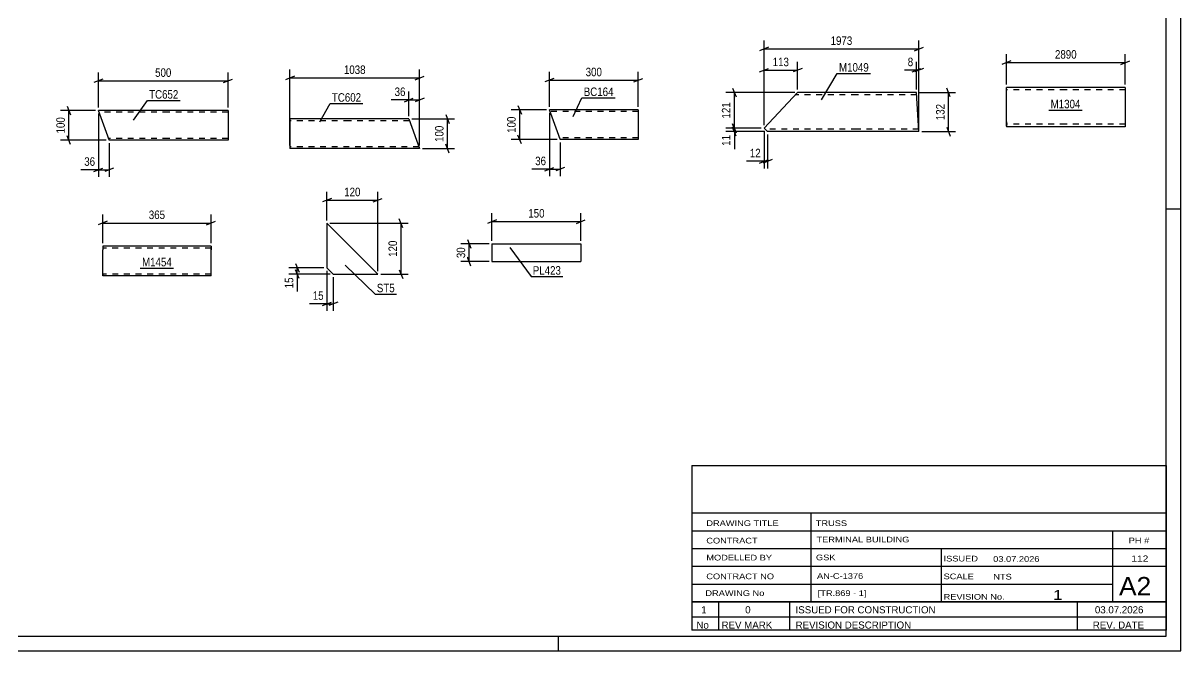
# Model space of a CAD drawing. Header units: millimetres. Extents: x 0 to 594, y 0 to 420.
# Drawn here: x 203.4 to 594, y 0 to 211.7 of the extents above; entities that cross this region are included whole.
import ezdxf

# ---------------------------------------------------------------- set-up
doc = ezdxf.new("R2010")
doc.units = ezdxf.units.MM
doc.linetypes.add('DXK_LINE_DOT2', pattern=[3.9198, 1.9599, -1.9599])
doc.styles.add('Arial Narrow', font='ARIALN.TTF', dxfattribs={"height": 0.2})

# ---------------------------------------------------------------- blocks, each defined once
blk = doc.blocks.new('Unknown-761556727-1163')
at = {"color": 5, "linetype": 'Continuous'}
for p, q in [((594, 0), (594, 420)), ((589, 5), (589, 415)), ((594, 149), (589, 149)), ((5, 5), (589, 5)), ((384, 0), (384, 5)), ((0, 0), (594, 0))]:
    blk.add_line(p, q, dxfattribs=at)
blk = doc.blocks.new('Unknown-761556727-13119')
at = {"color": 7, "linetype": 'Continuous'}
for p, q in [((429, 16.5), (589, 16.5)), ((589, 16.5), (429, 16.5)), ((429, 16.5), (429, 11.5)), ((438, 16.5), (438, 11.5)), ((462, 16.5), (462, 11.5)), ((559, 16.5), (559, 11.5)), ((589, 16.5), (589, 11.5)), ((429, 11.5), (589, 11.5)), ((429, 11.5), (429, 7)), ((429, 11.5), (589, 11.5)), ((438, 11.5), (438, 7)), ((462, 11.5), (462, 7)), ((559, 11.5), (559, 7)), ((589, 11.5), (589, 7)), ((589, 7), (429, 7))]:
    blk.add_line(p, q, dxfattribs=at)
at = {"color": 7, "linetype": 'Continuous', "style": 'Arial Narrow'}
for s, height, width, p in [('1', 2.39, 1.196471, (432.16, 12.65)), ('0', 2.39, 1.196471, (447, 12.65)), ('ISSUED FOR CONSTRUCTION', 2.3861, 1.196471, (464, 12.65)), ('03.07.2026', 2.386, 1.196471, (565, 12.65)), ('No', 2.386, 1.2, (430.54, 7.5)), ('REV MARK', 2.386, 1.2, (439, 7.5)), ('REVISION DESCRIPTION', 2.3861, 1.2, (464, 7.5)), ('REV. DATE', 2.386, 1.2, (564.28, 7.5))]:
    blk.add_text(s, height=height, dxfattribs=dict(at, width=width)).set_placement(p)
blk = doc.blocks.new('Unknown-761556727-13120')
at = {"color": 7, "linetype": 'Continuous'}
for p, q in [((429, 62.55), (429, 16.5)), ((429, 62.55), (589, 62.55)), ((589, 62.5), (589, 16.5)), ((429, 46.5), (589, 46.5)), ((469.14, 46.5), (469.14, 16.5)), ((429, 40.5), (589, 40.5)), ((571, 16.6), (571, 40.5)), ((429, 34.5), (589, 34.5)), ((513.14, 34.5), (513.14, 16.5)), ((429, 28.5), (589, 28.5)), ((429, 22.5), (571, 22.5)), ((429, 16.5), (589, 16.5))]:
    blk.add_line(p, q, dxfattribs=at)
at = {"color": 7, "style": 'Arial Narrow'}
for s, height, width, p in [('DRAWING TITLE', 1.9089, 1.425378, (433.88, 42.1)), ('TRUSS  ', 1.909, 1.425378, (470.81, 42.09)), ('CONTRACT', 1.909, 1.425378, (433.88, 36.21)), ('TERMINAL BUILDING', 1.9089, 1.425378, (471.06, 36.57)), ('MODELLED BY', 1.9089, 1.425378, (433.88, 30.48)), ('GSK', 1.909, 1.425378, (470.88, 30.54)), ('ISSUED', 1.909, 1.425378, (513.94, 30.14)), ('03.07.2026', 1.909, 1.425378, (530.69, 30.02)), ('CONTRACT NO', 1.9089, 1.425378, (433.88, 24.16)), ('AN-C-1376', 1.909, 1.425378, (471.23, 24.28)), ('SCALE', 1.909, 1.425378, (513.94, 24.15)), ('A2', 6.204, 1.25, (573.14, 18.7)), ('DRAWING No', 1.909, 1.425378, (433.56, 18.5)), ('[TR.869 - 1]', 1.9089, 1.425378, (471.46, 18.49)), ('1', 3.34, 1.5, (550.91, 17.18)), ('REVISION No.', 1.9089, 1.425378, (513.94, 17.27))]:
    blk.add_text(s, height=height, dxfattribs=dict(at, width=width)).set_placement(p)
at = {"color": 7, "linetype": 'Continuous', "style": 'Arial Narrow', "width": 1.43}
for s, height, p in [('PH #', 1.909, (576.4, 36.25)), ('112', 2.1, (577.3, 30.05)), ('NTS', 1.909, (530.7, 24.05))]:
    blk.add_text(s, height=height, dxfattribs=at).set_placement(p)
blk = doc.blocks.new('Part-761556727-6983 - 6982')
at = {"color": 2, "linetype": 'Continuous'}
for p, q in [((453.35, 176.23), (464.7, 188.3)), ((484.7, 188.3), (464.7, 188.3)), ((504.8, 188.3), (484.8, 188.3)), ((505.61, 175.1), (504.8, 188.3)), ((454.55, 175.1), (453.35, 176.23)), ((484.7, 175.1), (454.55, 175.1)), ((505.61, 175.1), (484.8, 175.1))]:
    blk.add_line(p, q, dxfattribs=at)
at = {"color": 7, "linetype": 'DXK_LINE_DOT2'}
for p, q in [((484.7, 187.5), (463.95, 187.5)), ((504.85, 187.5), (484.8, 187.5)), ((484.7, 175.9), (453.7, 175.9)), ((505.56, 175.9), (484.8, 175.9)), ((505.56, 175.9), (505.56, 175.96))]:
    blk.add_line(p, q, dxfattribs=at)
blk = doc.blocks.new('Part-761556727-6994 - 6993')
at = {"color": 2, "linetype": 'Continuous'}
for p, q in [((555.14, 189.97), (535.14, 189.97)), ((535.14, 178.37), (535.14, 189.97)), ((575.24, 189.97), (555.24, 189.97)), ((575.24, 189.97), (575.24, 176.77)), ((535.14, 178.37), (535.14, 176.77)), ((555.14, 176.77), (535.14, 176.77)), ((575.24, 176.77), (555.24, 176.77))]:
    blk.add_line(p, q, dxfattribs=at)
at = {"color": 7, "linetype": 'DXK_LINE_DOT2'}
for p, q in [((555.14, 189.17), (535.14, 189.17)), ((575.24, 189.17), (555.24, 189.17)), ((535.14, 176.89), (535.14, 178.37)), ((535.14, 177.57), (535.14, 177.63)), ((555.14, 177.57), (535.14, 177.57)), ((575.24, 177.57), (555.24, 177.57)), ((575.24, 177.57), (575.24, 177.63))]:
    blk.add_line(p, q, dxfattribs=at)
blk = doc.blocks.new('Part-761556727-7005 - 7004')
at = {"color": 2, "linetype": 'Continuous'}
for p, q in [((410.91, 182.44), (380.91, 182.44)), ((384.52, 172.53), (380.91, 182.44)), ((410.91, 182.44), (410.91, 172.44)), ((384.55, 172.44), (384.52, 172.53)), ((410.91, 172.44), (384.55, 172.44))]:
    blk.add_line(p, q, dxfattribs=at)
at = {"color": 7, "linetype": 'DXK_LINE_DOT2'}
for p, q in [((410.91, 181.84), (381.13, 181.84)), ((384.34, 173.04), (384.32, 173.08)), ((410.91, 173.04), (384.34, 173.04)), ((410.91, 173.04), (410.91, 173.08))]:
    blk.add_line(p, q, dxfattribs=at)
blk = doc.blocks.new('Part-761556727-7013 - 7012')
at = {"color": 2, "linetype": 'Continuous'}
for p, q in [((252.39, 182.23), (228.75, 182.23)), ((232.36, 172.32), (228.75, 182.23)), ((272.49, 182.23), (252.49, 182.23)), ((272.49, 182.23), (272.49, 172.23)), ((232.39, 172.23), (232.36, 172.32)), ((252.39, 172.23), (232.39, 172.23)), ((272.49, 172.23), (252.49, 172.23))]:
    blk.add_line(p, q, dxfattribs=at)
at = {"color": 7, "linetype": 'DXK_LINE_DOT2'}
for p, q in [((252.39, 181.63), (228.97, 181.63)), ((272.49, 181.63), (252.49, 181.63)), ((232.17, 172.83), (232.16, 172.88)), ((252.39, 172.83), (232.17, 172.83)), ((272.49, 172.83), (252.49, 172.83)), ((272.49, 172.83), (272.49, 172.88))]:
    blk.add_line(p, q, dxfattribs=at)
blk = doc.blocks.new('Part-761556727-7071 - 7070')
at = {"color": 2, "linetype": 'Continuous'}
for p, q in [((305.86, 144.18), (305.86, 129.18)), ((305.86, 144.18), (323, 127.04)), ((305.86, 129.18), (308, 127.04)), ((308, 127.04), (323, 127.04))]:
    blk.add_line(p, q, dxfattribs=at)
blk = doc.blocks.new('Part-761556727-7111 - 7110')
at = {"color": 2, "linetype": 'Continuous'}
for p, q in [((361.55, 137.26), (361.55, 131.26)), ((361.55, 137.26), (391.55, 137.26)), ((391.55, 137.26), (391.55, 131.26)), ((361.55, 131.26), (391.55, 131.26))]:
    blk.add_line(p, q, dxfattribs=at)
blk = doc.blocks.new('Part-761556727-7121 - 7120')
at = {"color": 2, "linetype": 'Continuous'}
for p, q in [((313.38, 179.37), (293.38, 179.37)), ((293.38, 179.37), (293.38, 169.46)), ((333.48, 179.37), (313.48, 179.37)), ((333.48, 179.37), (337.12, 169.37)), ((293.38, 169.37), (293.38, 169.46)), ((313.38, 169.37), (293.38, 169.37)), ((337.12, 169.37), (313.48, 169.37))]:
    blk.add_line(p, q, dxfattribs=at)
at = {"color": 7, "linetype": 'DXK_LINE_DOT2'}
for p, q in [((313.38, 178.77), (293.38, 178.77)), ((333.7, 178.77), (313.48, 178.77)), ((293.38, 169.97), (293.38, 170.02)), ((313.38, 169.97), (293.38, 169.97)), ((336.9, 169.97), (313.48, 169.97)), ((336.9, 169.97), (336.88, 170.02))]:
    blk.add_line(p, q, dxfattribs=at)
blk = doc.blocks.new('Part-761556727-7139 - 7138')
at = {"color": 2, "linetype": 'Continuous'}
for p, q in [((230.22, 136.44), (230.22, 135.24)), ((266.76, 136.44), (230.22, 136.44)), ((230.22, 127.18), (230.22, 135.24)), ((266.76, 136.44), (266.76, 136.35)), ((266.76, 136.35), (266.76, 135.24)), ((266.77, 126.44), (266.76, 135.24)), ((230.22, 126.53), (230.22, 127.18)), ((230.22, 126.44), (230.22, 126.53)), ((266.77, 126.44), (230.22, 126.44))]:
    blk.add_line(p, q, dxfattribs=at)
at = {"color": 7, "linetype": 'DXK_LINE_DOT2'}
for p, q in [((266.76, 135.84), (230.22, 135.84)), ((266.76, 136.44), (266.76, 136.44)), ((266.76, 135.24), (266.76, 136.09)), ((230.22, 127.18), (230.22, 126.79)), ((230.22, 127.04), (230.22, 127.09)), ((266.77, 127.04), (230.22, 127.04)), ((230.22, 126.44), (230.22, 126.44)), ((266.77, 127.04), (266.77, 127.09))]:
    blk.add_line(p, q, dxfattribs=at)
blk = doc.blocks.new('StraightDimension-761556727-12373 - 6982')
at = {"color": 7, "linetype": 'Continuous'}
for p, q in [((463.7, 188.3), (440.5, 188.3)), ((442.75, 189.8), (443.95, 186.8)), ((443.35, 176.23), (443.35, 188.3)), ((452.35, 176.23), (440.5, 176.23)), ((443.95, 174.73), (442.75, 177.73))]:
    blk.add_line(p, q, dxfattribs=at)
at = {"color": 0}
blk.add_wipeout([(442.6, 185.61), (438.4, 185.61), (438.4, 178.93), (442.6, 178.93)], dxfattribs=at)
at = {"color": 3, "style": 'Arial Narrow'}
blk.add_text('121', height=2.863, rotation=90.0002, dxfattribs=at).set_placement((442, 179.53))
blk = doc.blocks.new('StraightDimension-761556727-7377 - 6982')
at = {"color": 7, "linetype": 'Continuous'}
for p, q in [((454.85, 203.6), (451.85, 202.4)), ((453.35, 177.23), (453.35, 205.85)), ((504.11, 202.4), (507.11, 203.6)), ((505.61, 176.1), (505.61, 205.85)), ((453.35, 203), (505.61, 203))]:
    blk.add_line(p, q, dxfattribs=at)
at = {"color": 0}
blk.add_wipeout([(483.74, 203.75), (483.74, 207.95), (475.22, 207.95), (475.22, 203.75)], dxfattribs=at)
at = {"color": 3, "style": 'Arial Narrow'}
blk.add_text('1973', height=2.863, dxfattribs=at).set_placement((475.82, 204.35))
blk = doc.blocks.new('StraightDimension-761556727-7359 - 6982')
at = {"color": 7, "linetype": 'Continuous'}
for p, q in [((453.35, 175.23), (453.35, 162.7)), ((454.55, 174.1), (454.55, 162.7)), ((451.85, 164.5), (454.85, 165.7)), ((456.05, 165.7), (453.05, 164.5)), ((453.35, 165.1), (454.55, 165.1))]:
    blk.add_line(p, q, dxfattribs=at)
at = {"color": 0}
blk.add_wipeout([(452.82, 165.85), (452.82, 170.05), (447.97, 170.05), (447.97, 165.85)], dxfattribs=at)
at = {"color": 7, "linetype": 'Continuous'}
blk.add_line((453.35, 165.1), (447.44, 165.1), dxfattribs=at)
blk.add_line((453.35, 165.1), (447.44, 165.1), dxfattribs=at)
at = {"color": 3, "style": 'Arial Narrow'}
blk.add_text('12', height=2.863, dxfattribs=at).set_placement((448.57, 166.45))
blk = doc.blocks.new('StraightDimension-761556727-7351 - 6982')
at = {"color": 7, "linetype": 'Continuous'}
for p, q in [((503.3, 195.23), (506.3, 196.43)), ((507.11, 196.43), (504.11, 195.23)), ((504.8, 189.3), (504.8, 198.68)), ((504.8, 195.83), (505.61, 195.83)), ((505.61, 176.1), (505.61, 198.68))]:
    blk.add_line(p, q, dxfattribs=at)
at = {"color": 0}
blk.add_wipeout([(504.27, 196.58), (504.27, 200.78), (501.25, 200.78), (501.25, 196.58)], dxfattribs=at)
at = {"color": 7, "linetype": 'Continuous'}
blk.add_line((504.8, 195.83), (500.72, 195.83), dxfattribs=at)
blk.add_line((504.8, 195.83), (500.72, 195.83), dxfattribs=at)
at = {"color": 3, "style": 'Arial Narrow'}
blk.add_text('8', height=2.86, dxfattribs=at).set_placement((501.85, 197.18))
blk = doc.blocks.new('StraightDimension-761556727-7371 - 6982')
at = {"color": 7, "linetype": 'Continuous'}
for p, q in [((505.8, 188.3), (518.01, 188.3)), ((516.21, 186.8), (515.01, 189.8)), ((515.61, 175.1), (515.61, 188.3)), ((515.01, 176.6), (516.21, 173.6)), ((506.61, 175.1), (518.01, 175.1))]:
    blk.add_line(p, q, dxfattribs=at)
at = {"color": 0}
blk.add_wipeout([(514.86, 185.04), (510.66, 185.04), (510.66, 178.36), (514.86, 178.36)], dxfattribs=at)
at = {"color": 3, "style": 'Arial Narrow'}
blk.add_text('132', height=2.863, rotation=90.0002, dxfattribs=at).set_placement((514.26, 178.96))
blk = doc.blocks.new('StraightDimension-761556727-7355 - 6982')
at = {"color": 7, "linetype": 'Continuous'}
for p, q in [((451.85, 195.23), (454.85, 196.43)), ((453.35, 177.23), (453.35, 198.68)), ((453.35, 195.83), (464.7, 195.83)), ((466.2, 196.43), (463.2, 195.23)), ((464.7, 189.3), (464.7, 198.68))]:
    blk.add_line(p, q, dxfattribs=at)
at = {"color": 0}
blk.add_wipeout([(462.37, 196.58), (462.37, 200.78), (455.68, 200.78), (455.68, 196.58)], dxfattribs=at)
at = {"color": 3, "style": 'Arial Narrow'}
blk.add_text('113', height=2.863, dxfattribs=at).set_placement((456.28, 197.18))
blk = doc.blocks.new('StraightDimension-761556727-12374 - 6982')
at = {"color": 7, "linetype": 'Continuous'}
for p, q in [((452.35, 176.23), (440.5, 176.23)), ((442.75, 177.73), (443.95, 174.73)), ((443.95, 173.6), (442.75, 176.6)), ((443.35, 175.1), (443.35, 176.23)), ((453.55, 175.1), (440.5, 175.1))]:
    blk.add_line(p, q, dxfattribs=at)
at = {"color": 0}
blk.add_wipeout([(442.6, 174.58), (438.4, 174.58), (438.4, 169.72), (442.6, 169.72)], dxfattribs=at)
at = {"color": 7, "linetype": 'Continuous'}
blk.add_line((443.35, 175.1), (443.35, 169.2), dxfattribs=at)
blk.add_line((443.35, 175.1), (443.35, 169.2), dxfattribs=at)
at = {"color": 3, "style": 'Arial Narrow'}
blk.add_text('11', height=2.863, rotation=90.0002, dxfattribs=at).set_placement((442, 170.32))
blk = doc.blocks.new('StraightDimension-761556727-7381 - 6993')
at = {"color": 7, "linetype": 'Continuous'}
for p, q in [((535.14, 190.97), (535.14, 201.22)), ((575.24, 190.97), (575.24, 201.22)), ((536.64, 198.97), (533.64, 197.77)), ((535.14, 198.37), (575.24, 198.37)), ((573.74, 197.77), (576.74, 198.97))]:
    blk.add_line(p, q, dxfattribs=at)
at = {"color": 0}
blk.add_wipeout([(559.45, 199.12), (559.45, 203.32), (550.93, 203.32), (550.93, 199.12)], dxfattribs=at)
at = {"color": 3, "style": 'Arial Narrow'}
blk.add_text('2890', height=2.863, dxfattribs=at).set_placement((551.53, 199.72))
blk = doc.blocks.new('StraightDimension-761556727-7385 - 7004')
at = {"color": 7, "linetype": 'Continuous'}
for p, q in [((380.91, 181.44), (380.91, 160.04)), ((384.55, 171.44), (384.55, 160.04)), ((379.41, 161.84), (382.41, 163.04)), ((380.91, 162.44), (384.55, 162.44)), ((386.05, 163.04), (383.05, 161.84))]:
    blk.add_line(p, q, dxfattribs=at)
at = {"color": 0}
blk.add_wipeout([(380.39, 163.19), (380.39, 167.39), (375.53, 167.39), (375.53, 163.19)], dxfattribs=at)
at = {"color": 7, "linetype": 'Continuous'}
blk.add_line((380.91, 162.44), (375.01, 162.44), dxfattribs=at)
blk.add_line((380.91, 162.44), (375.01, 162.44), dxfattribs=at)
at = {"color": 3, "style": 'Arial Narrow'}
blk.add_text('36', height=2.863, dxfattribs=at).set_placement((376.13, 163.79))
blk = doc.blocks.new('StraightDimension-761556727-7389 - 7004')
at = {"color": 7, "linetype": 'Continuous'}
for p, q in [((370.31, 183.94), (371.51, 180.94)), ((379.91, 182.44), (368.06, 182.44)), ((370.91, 172.44), (370.91, 182.44)), ((383.55, 172.44), (368.06, 172.44)), ((371.51, 170.94), (370.31, 173.94))]:
    blk.add_line(p, q, dxfattribs=at)
at = {"color": 0}
blk.add_wipeout([(370.16, 180.78), (365.96, 180.78), (365.96, 174.09), (370.16, 174.09)], dxfattribs=at)
at = {"color": 3, "style": 'Arial Narrow'}
blk.add_text('100', height=2.863, rotation=90.0002, dxfattribs=at).set_placement((369.56, 174.69))
blk = doc.blocks.new('StraightDimension-761556727-7395 - 7004')
at = {"color": 7, "linetype": 'Continuous'}
for p, q in [((382.41, 193.04), (379.41, 191.84)), ((380.91, 183.44), (380.91, 195.29)), ((380.91, 192.44), (410.91, 192.44)), ((409.41, 191.84), (412.41, 193.04)), ((410.91, 183.44), (410.91, 195.29))]:
    blk.add_line(p, q, dxfattribs=at)
at = {"color": 0}
blk.add_wipeout([(399.26, 193.19), (399.26, 197.39), (392.57, 197.39), (392.57, 193.19)], dxfattribs=at)
at = {"color": 3, "style": 'Arial Narrow'}
blk.add_text('300', height=2.863, dxfattribs=at).set_placement((393.17, 193.79))
blk = doc.blocks.new('StraightDimension-761556727-7403 - 7012')
at = {"color": 7, "linetype": 'Continuous'}
for p, q in [((218.15, 183.73), (219.35, 180.73)), ((227.75, 182.23), (215.9, 182.23)), ((218.75, 172.23), (218.75, 182.23)), ((231.39, 172.23), (215.9, 172.23)), ((219.35, 170.73), (218.15, 173.73))]:
    blk.add_line(p, q, dxfattribs=at)
at = {"color": 0}
blk.add_wipeout([(218, 180.57), (213.8, 180.57), (213.8, 173.89), (218, 173.89)], dxfattribs=at)
at = {"color": 3, "style": 'Arial Narrow'}
blk.add_text('100', height=2.863, rotation=90.0002, dxfattribs=at).set_placement((217.4, 174.49))
blk = doc.blocks.new('StraightDimension-761556727-7399 - 7012')
at = {"color": 7, "linetype": 'Continuous'}
for p, q in [((228.75, 181.23), (228.75, 159.83)), ((232.39, 171.23), (232.39, 159.83)), ((227.25, 161.63), (230.25, 162.83)), ((228.75, 162.23), (232.39, 162.23)), ((233.89, 162.83), (230.89, 161.63))]:
    blk.add_line(p, q, dxfattribs=at)
at = {"color": 0}
blk.add_wipeout([(228.23, 162.98), (228.23, 167.18), (223.37, 167.18), (223.37, 162.98)], dxfattribs=at)
at = {"color": 7, "linetype": 'Continuous'}
blk.add_line((228.75, 162.23), (222.85, 162.23), dxfattribs=at)
blk.add_line((228.75, 162.23), (222.85, 162.23), dxfattribs=at)
at = {"color": 3, "style": 'Arial Narrow'}
blk.add_text('36', height=2.863, dxfattribs=at).set_placement((223.97, 163.58))
blk = doc.blocks.new('StraightDimension-761556727-7409 - 7012')
at = {"color": 7, "linetype": 'Continuous'}
for p, q in [((230.25, 192.83), (227.25, 191.63)), ((228.75, 183.23), (228.75, 195.08)), ((228.75, 192.23), (272.49, 192.23)), ((270.99, 191.63), (273.99, 192.83)), ((272.49, 183.23), (272.49, 195.08))]:
    blk.add_line(p, q, dxfattribs=at)
at = {"color": 0}
blk.add_wipeout([(253.96, 192.98), (253.96, 197.18), (247.28, 197.18), (247.28, 192.98)], dxfattribs=at)
at = {"color": 3, "style": 'Arial Narrow'}
blk.add_text('500', height=2.863, dxfattribs=at).set_placement((247.88, 193.58))
blk = doc.blocks.new('StraightDimension-761556727-7541 - 7070')
at = {"color": 7, "linetype": 'Continuous'}
for p, q in [((304.86, 129.18), (293.01, 129.18)), ((295.26, 130.68), (296.46, 127.68)), ((295.86, 127.04), (295.86, 129.18)), ((307, 127.04), (293.01, 127.04)), ((296.46, 125.54), (295.26, 128.54))]:
    blk.add_line(p, q, dxfattribs=at)
at = {"color": 0}
blk.add_wipeout([(295.11, 126.51), (290.91, 126.51), (290.91, 121.66), (295.11, 121.66)], dxfattribs=at)
at = {"color": 7, "linetype": 'Continuous'}
blk.add_line((295.86, 127.04), (295.86, 121.13), dxfattribs=at)
blk.add_line((295.86, 127.04), (295.86, 121.13), dxfattribs=at)
at = {"color": 3, "style": 'Arial Narrow'}
blk.add_text('15', height=2.863, rotation=90.0002, dxfattribs=at).set_placement((294.51, 122.26))
blk = doc.blocks.new('StraightDimension-761556727-7533 - 7070')
at = {"color": 7, "linetype": 'Continuous'}
for p, q in [((305.86, 128.18), (305.86, 114.64)), ((308, 126.04), (308, 114.64)), ((304.36, 116.44), (307.36, 117.64)), ((309.5, 117.64), (306.5, 116.44)), ((305.86, 117.04), (308, 117.04))]:
    blk.add_line(p, q, dxfattribs=at)
at = {"color": 0}
blk.add_wipeout([(305.33, 117.79), (305.33, 121.99), (300.48, 121.99), (300.48, 117.79)], dxfattribs=at)
at = {"color": 7, "linetype": 'Continuous'}
blk.add_line((305.86, 117.04), (299.95, 117.04), dxfattribs=at)
blk.add_line((305.86, 117.04), (299.95, 117.04), dxfattribs=at)
at = {"color": 3, "style": 'Arial Narrow'}
blk.add_text('15', height=2.863, dxfattribs=at).set_placement((301.08, 118.39))
blk = doc.blocks.new('StraightDimension-761556727-7545 - 7070')
at = {"color": 7, "linetype": 'Continuous'}
for p, q in [((331.46, 142.68), (330.26, 145.68)), ((306.86, 144.18), (333.26, 144.18)), ((330.86, 127.04), (330.86, 144.18)), ((324, 127.04), (333.26, 127.04)), ((330.26, 128.54), (331.46, 125.54))]:
    blk.add_line(p, q, dxfattribs=at)
at = {"color": 0}
blk.add_wipeout([(330.11, 138.95), (325.91, 138.95), (325.91, 132.27), (330.11, 132.27)], dxfattribs=at)
at = {"color": 3, "style": 'Arial Narrow'}
blk.add_text('120', height=2.863, rotation=90.0002, dxfattribs=at).set_placement((329.51, 132.87))
blk = doc.blocks.new('StraightDimension-761556727-7537 - 7070')
at = {"color": 7, "linetype": 'Continuous'}
for p, q in [((307.36, 152.58), (304.36, 151.38)), ((305.86, 145.18), (305.86, 154.83)), ((321.5, 151.38), (324.5, 152.58)), ((323, 128.04), (323, 154.83)), ((305.86, 151.98), (323, 151.98))]:
    blk.add_line(p, q, dxfattribs=at)
at = {"color": 0}
blk.add_wipeout([(317.77, 152.73), (317.77, 156.93), (311.09, 156.93), (311.09, 152.73)], dxfattribs=at)
at = {"color": 3, "style": 'Arial Narrow'}
blk.add_text('120', height=2.863, dxfattribs=at).set_placement((311.69, 153.33))
blk = doc.blocks.new('StraightDimension-761556727-7549 - 7110')
at = {"color": 7, "linetype": 'Continuous'}
for p, q in [((360.55, 137.26), (350.99, 137.26)), ((353.24, 138.76), (354.44, 135.76)), ((353.84, 131.26), (353.84, 137.26)), ((360.55, 131.26), (350.99, 131.26)), ((354.44, 129.76), (353.24, 132.76))]:
    blk.add_line(p, q, dxfattribs=at)
at = {"color": 0}
blk.add_wipeout([(353.09, 136.69), (348.89, 136.69), (348.89, 131.83), (353.09, 131.83)], dxfattribs=at)
at = {"color": 3, "style": 'Arial Narrow'}
blk.add_text('30', height=2.863, rotation=90.0002, dxfattribs=at).set_placement((352.49, 132.43))
blk = doc.blocks.new('StraightDimension-761556727-7553 - 7110')
at = {"color": 7, "linetype": 'Continuous'}
for p, q in [((363.05, 145.37), (360.05, 144.17)), ((361.55, 138.26), (361.55, 147.62)), ((361.55, 144.77), (391.55, 144.77)), ((390.05, 144.17), (393.05, 145.37)), ((391.55, 138.26), (391.55, 147.62))]:
    blk.add_line(p, q, dxfattribs=at)
at = {"color": 0}
blk.add_wipeout([(379.89, 145.52), (379.89, 149.72), (373.21, 149.72), (373.21, 145.52)], dxfattribs=at)
at = {"color": 3, "style": 'Arial Narrow'}
blk.add_text('150', height=2.863, dxfattribs=at).set_placement((373.81, 146.12))
blk = doc.blocks.new('StraightDimension-761556727-7557 - 7120')
at = {"color": 7, "linetype": 'Continuous'}
for p, q in [((333.48, 180.37), (333.48, 188.62)), ((337.12, 170.37), (337.12, 188.62)), ((331.98, 185.17), (334.98, 186.37)), ((333.48, 185.77), (337.12, 185.77)), ((338.62, 186.37), (335.62, 185.17))]:
    blk.add_line(p, q, dxfattribs=at)
at = {"color": 0}
blk.add_wipeout([(332.96, 186.52), (332.96, 190.72), (328.1, 190.72), (328.1, 186.52)], dxfattribs=at)
at = {"color": 7, "linetype": 'Continuous'}
blk.add_line((333.48, 185.77), (327.58, 185.77), dxfattribs=at)
blk.add_line((333.48, 185.77), (327.58, 185.77), dxfattribs=at)
at = {"color": 3, "style": 'Arial Narrow'}
blk.add_text('36', height=2.863, dxfattribs=at).set_placement((328.7, 187.12))
blk = doc.blocks.new('StraightDimension-761556727-7561 - 7120')
at = {"color": 7, "linetype": 'Continuous'}
for p, q in [((345.94, 180.87), (347.14, 177.87)), ((334.48, 179.37), (348.94, 179.37)), ((346.54, 169.37), (346.54, 179.37)), ((338.12, 169.37), (348.94, 169.37)), ((347.14, 167.87), (345.94, 170.87))]:
    blk.add_line(p, q, dxfattribs=at)
at = {"color": 0}
blk.add_wipeout([(345.79, 177.72), (341.59, 177.72), (341.59, 171.03), (345.79, 171.03)], dxfattribs=at)
at = {"color": 3, "style": 'Arial Narrow'}
blk.add_text('100', height=2.863, rotation=90.0002, dxfattribs=at).set_placement((345.19, 171.63))
blk = doc.blocks.new('StraightDimension-761556727-7567 - 7120')
at = {"color": 7, "linetype": 'Continuous'}
for p, q in [((293.38, 170.37), (293.38, 196.05)), ((337.12, 170.37), (337.12, 196.05)), ((294.88, 193.8), (291.88, 192.6)), ((293.38, 193.2), (337.12, 193.2)), ((335.62, 192.6), (338.62, 193.8))]:
    blk.add_line(p, q, dxfattribs=at)
at = {"color": 0}
blk.add_wipeout([(319.51, 193.95), (319.51, 198.15), (310.99, 198.15), (310.99, 193.95)], dxfattribs=at)
at = {"color": 3, "style": 'Arial Narrow'}
blk.add_text('1038', height=2.863, dxfattribs=at).set_placement((311.59, 194.55))
blk = doc.blocks.new('StraightDimension-761556727-7616 - 7138')
at = {"color": 7, "linetype": 'Continuous'}
for p, q in [((231.72, 144.87), (228.72, 143.67)), ((230.22, 137.44), (230.22, 147.12)), ((265.26, 143.67), (268.26, 144.87)), ((266.76, 137.44), (266.76, 147.12)), ((230.22, 144.27), (266.76, 144.27))]:
    blk.add_line(p, q, dxfattribs=at)
at = {"color": 0}
blk.add_wipeout([(251.83, 145.02), (251.83, 149.22), (245.15, 149.22), (245.15, 145.02)], dxfattribs=at)
at = {"color": 3, "style": 'Arial Narrow'}
blk.add_text('365', height=2.863, dxfattribs=at).set_placement((245.75, 145.62))
blk = doc.blocks.new('Mark-761556727-7674 - 6982')
at = {"color": 0}
blk.add_wipeout([(488.7, 195.34), (488.7, 198.34), (478.65, 198.34), (478.65, 195.34)], dxfattribs=at)
blk.add_wipeout([(488.7, 195.34), (488.7, 198.34), (478.65, 198.34), (478.65, 195.34)], dxfattribs=at)
at = {"color": 30, "linetype": 'Continuous'}
for p, q in [((472.69, 185.79), (478.05, 194.74)), ((478.05, 194.74), (489.3, 194.74))]:
    blk.add_line(p, q, dxfattribs=at)
at = {"color": 3, "style": 'Arial Narrow'}
blk.add_text('M1049', height=2.863, dxfattribs=at).set_placement((478.65, 195.34))
blk = doc.blocks.new('Mark-761556727-7677 - 6993')
at = {"color": 0}
blk.add_wipeout([(560.11, 182.99), (560.11, 185.99), (550.06, 185.99), (550.06, 182.99)], dxfattribs=at)
blk.add_wipeout([(560.11, 182.99), (560.11, 185.99), (550.06, 185.99), (550.06, 182.99)], dxfattribs=at)
at = {"color": 30, "linetype": 'Continuous'}
blk.add_line((549.46, 182.39), (560.71, 182.39), dxfattribs=at)
at = {"color": 3, "style": 'Arial Narrow'}
blk.add_text('M1304', height=2.863, dxfattribs=at).set_placement((550.06, 182.99))
blk = doc.blocks.new('Mark-761556727-7680 - 7004')
at = {"color": 0}
blk.add_wipeout([(402.57, 187.11), (402.57, 190.11), (392.52, 190.11), (392.52, 187.11)], dxfattribs=at)
blk.add_wipeout([(402.57, 187.11), (402.57, 190.11), (392.52, 190.11), (392.52, 187.11)], dxfattribs=at)
at = {"color": 30, "linetype": 'Continuous'}
for p, q in [((389, 180.16), (391.92, 186.51)), ((391.92, 186.51), (403.17, 186.51))]:
    blk.add_line(p, q, dxfattribs=at)
at = {"color": 3, "style": 'Arial Narrow'}
blk.add_text('BC164', height=2.863, dxfattribs=at).set_placement((392.52, 187.11))
blk = doc.blocks.new('Mark-761556727-7683 - 7012')
at = {"color": 0}
blk.add_wipeout([(255.72, 186.23), (255.72, 189.23), (245.86, 189.23), (245.86, 186.23)], dxfattribs=at)
blk.add_wipeout([(255.72, 186.23), (255.72, 189.23), (245.86, 189.23), (245.86, 186.23)], dxfattribs=at)
at = {"color": 30, "linetype": 'Continuous'}
for p, q in [((240.62, 178.93), (245.26, 185.63)), ((245.26, 185.63), (256.32, 185.63))]:
    blk.add_line(p, q, dxfattribs=at)
at = {"color": 3, "style": 'Arial Narrow'}
blk.add_text('TC652', height=2.863, dxfattribs=at).set_placement((245.86, 186.23))
blk = doc.blocks.new('Mark-761556727-7701 - 7070')
at = {"color": 0}
blk.add_wipeout([(328.72, 120.93), (328.72, 123.93), (322.7, 123.93), (322.7, 120.93)], dxfattribs=at)
blk.add_wipeout([(328.72, 120.93), (328.72, 123.93), (322.7, 123.93), (322.7, 120.93)], dxfattribs=at)
at = {"color": 30, "linetype": 'Continuous'}
for p, q in [((311.97, 130.1), (322.1, 120.33)), ((322.1, 120.33), (329.32, 120.33))]:
    blk.add_line(p, q, dxfattribs=at)
at = {"color": 3, "style": 'Arial Narrow'}
blk.add_text('ST5', height=2.863, dxfattribs=at).set_placement((322.7, 120.93))
blk = doc.blocks.new('Mark-761556727-7704 - 7110')
at = {"color": 0}
blk.add_wipeout([(384.82, 126.86), (384.82, 129.86), (375.32, 129.86), (375.32, 126.86)], dxfattribs=at)
blk.add_wipeout([(384.82, 126.86), (384.82, 129.86), (375.32, 129.86), (375.32, 126.86)], dxfattribs=at)
at = {"color": 30, "linetype": 'Continuous'}
for p, q in [((367.61, 136), (374.72, 126.26)), ((374.72, 126.26), (385.42, 126.26))]:
    blk.add_line(p, q, dxfattribs=at)
at = {"color": 3, "style": 'Arial Narrow'}
blk.add_text('PL423', height=2.863, dxfattribs=at).set_placement((375.32, 126.86))
blk = doc.blocks.new('Mark-761556727-7707 - 7120')
at = {"color": 0}
blk.add_wipeout([(317.4, 185.19), (317.4, 188.19), (307.53, 188.19), (307.53, 185.19)], dxfattribs=at)
blk.add_wipeout([(317.4, 185.19), (317.4, 188.19), (307.53, 188.19), (307.53, 185.19)], dxfattribs=at)
at = {"color": 30, "linetype": 'Continuous'}
for p, q in [((303.41, 178.37), (306.93, 184.59)), ((306.93, 184.59), (318, 184.59))]:
    blk.add_line(p, q, dxfattribs=at)
at = {"color": 3, "style": 'Arial Narrow'}
blk.add_text('TC602', height=2.863, dxfattribs=at).set_placement((307.53, 185.19))
blk = doc.blocks.new('Mark-761556727-7713 - 7138')
at = {"color": 0}
blk.add_wipeout([(253.52, 129.68), (253.52, 132.68), (243.47, 132.68), (243.47, 129.68)], dxfattribs=at)
blk.add_wipeout([(253.52, 129.68), (253.52, 132.68), (243.47, 132.68), (243.47, 129.68)], dxfattribs=at)
at = {"color": 30, "linetype": 'Continuous'}
blk.add_line((242.87, 129.08), (254.12, 129.08), dxfattribs=at)
at = {"color": 3, "style": 'Arial Narrow'}
blk.add_text('M1454', height=2.863, dxfattribs=at).set_placement((243.47, 129.68))

msp = doc.modelspace()

# ---------------------------------------------------------------- block references
for name in ['Unknown-761556727-1163', 'Part-761556727-6983 - 6982', 'Part-761556727-6994 - 6993', 'Part-761556727-7013 - 7012', 'Part-761556727-7005 - 7004', 'Part-761556727-7121 - 7120', 'Part-761556727-7071 - 7070', 'Part-761556727-7111 - 7110', 'Part-761556727-7139 - 7138', 'Unknown-761556727-13120', 'Unknown-761556727-13119']:
    msp.add_blockref(name, (0, 0))

# ---------------------------------------------------------------- next in the draw order: block references
for name in ['StraightDimension-761556727-7381 - 6993', 'StraightDimension-761556727-7557 - 7120', 'StraightDimension-761556727-12373 - 6982', 'StraightDimension-761556727-7403 - 7012', 'Mark-761556727-7677 - 6993', 'StraightDimension-761556727-7385 - 7004', 'StraightDimension-761556727-7616 - 7138', 'StraightDimension-761556727-7549 - 7110', 'Mark-761556727-7704 - 7110', 'Mark-761556727-7713 - 7138', 'StraightDimension-761556727-7541 - 7070']:
    msp.add_blockref(name, (0, 0))

# ---------------------------------------------------------------- next in the draw order: block references
for name in ['StraightDimension-761556727-7377 - 6982', 'StraightDimension-761556727-7409 - 7012', 'StraightDimension-761556727-7389 - 7004', 'StraightDimension-761556727-7399 - 7012', 'StraightDimension-761556727-7561 - 7120', 'StraightDimension-761556727-7553 - 7110', 'StraightDimension-761556727-7533 - 7070']:
    msp.add_blockref(name, (0, 0))

# ---------------------------------------------------------------- next in the draw order: block references
for name in ['StraightDimension-761556727-7355 - 6982', 'StraightDimension-761556727-7351 - 6982', 'StraightDimension-761556727-7567 - 7120', 'StraightDimension-761556727-7395 - 7004', 'Mark-761556727-7674 - 6982', 'Mark-761556727-7683 - 7012', 'StraightDimension-761556727-7359 - 6982', 'StraightDimension-761556727-7545 - 7070']:
    msp.add_blockref(name, (0, 0))

# ---------------------------------------------------------------- next in the draw order: block references
for name in ['Mark-761556727-7707 - 7120', 'Mark-761556727-7680 - 7004', 'StraightDimension-761556727-7371 - 6982', 'StraightDimension-761556727-12374 - 6982', 'StraightDimension-761556727-7537 - 7070']:
    msp.add_blockref(name, (0, 0))

# ---------------------------------------------------------------- next in the draw order: block references
msp.add_blockref('Mark-761556727-7701 - 7070', (0, 0))

doc.saveas('drawing.dxf')
